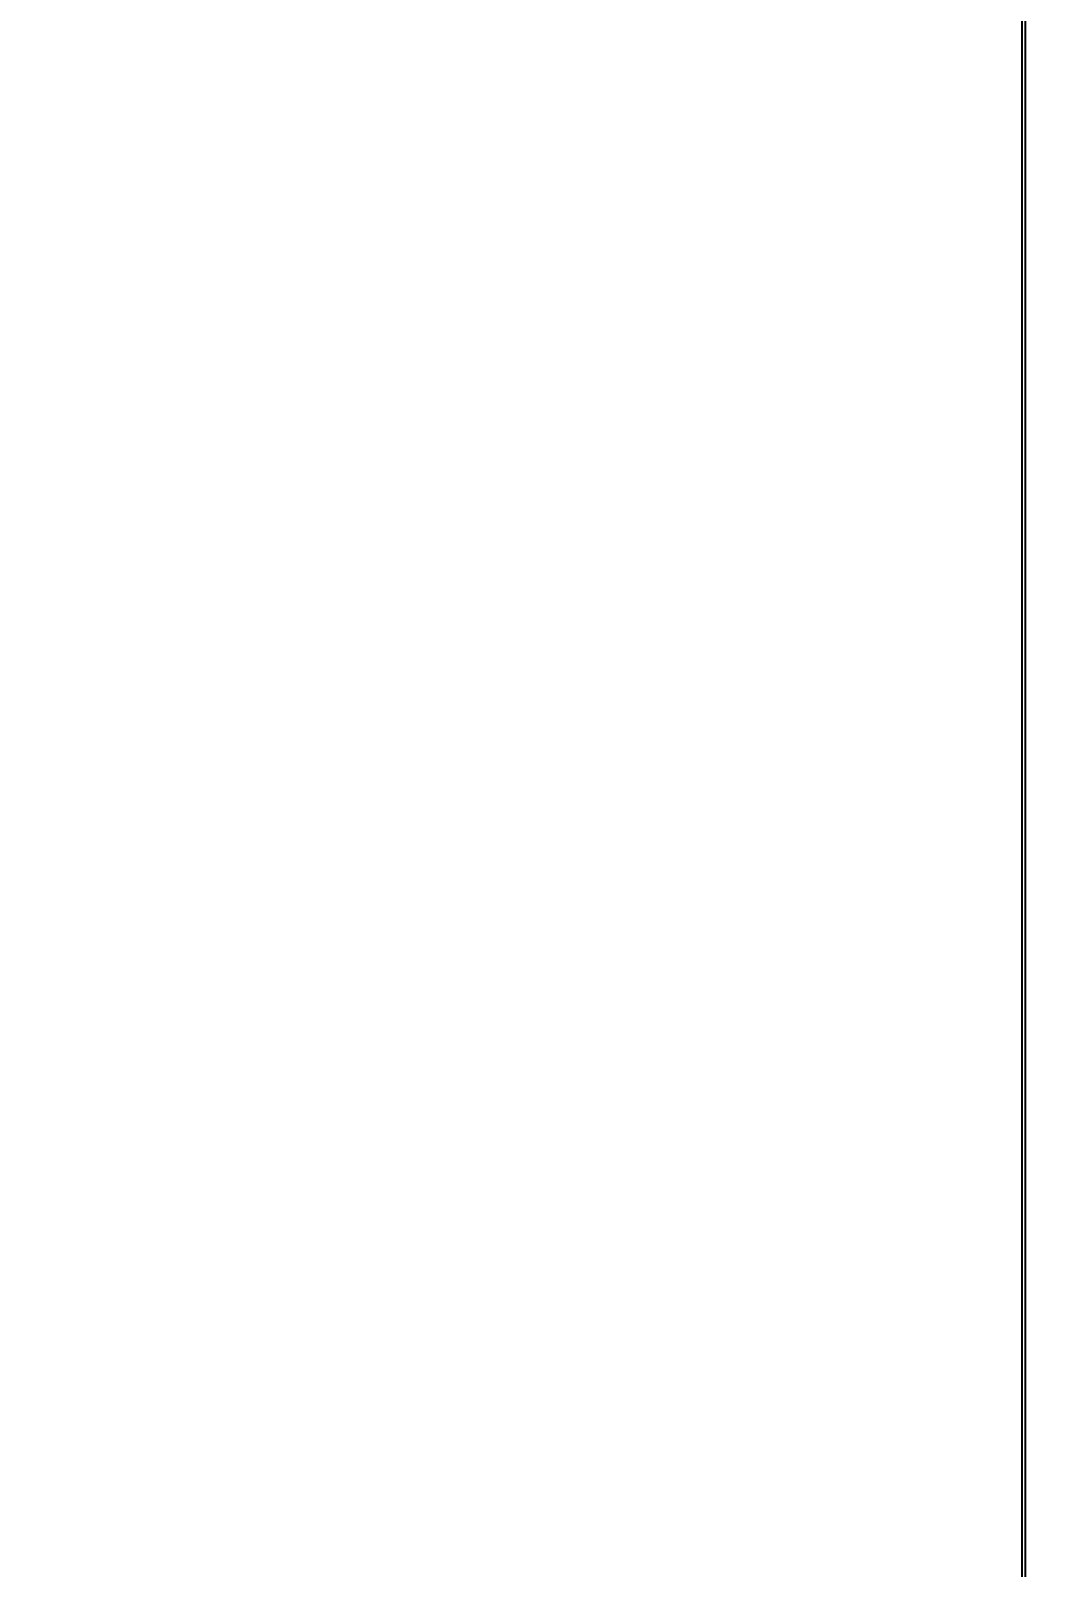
# Model space of a CAD drawing. Extents: x 76 to 193, y -170 to -23.
# Drawn here: x 115.08 to 132.14, y -143.28 to -117.13 of the extents above; entities that cross this region are included whole.
import ezdxf

# ---------------------------------------------------------------- set-up
doc = ezdxf.new("R2010")
doc.units = 0
doc.layers.get('0').update_dxf_attribs({"linetype": 'CONTINUOUS'})
doc.layers.get('Defpoints').update_dxf_attribs({"linetype": 'CONTINUOUS'})
doc.layers.add('BLACK', color=7, linetype='CONTINUOUS')
doc.dimstyles.get("Standard").update_dxf_attribs({"dimtxt": 3, "dimasz": 3, "dimexe": 0.18, "dimexo": 0.0625, "dimgap": 0.09, "dimtad": 0, "dimtih": 1, "dimtoh": 1, "dimzin": 0, "dimdsep": 46, "dimtxsty": 'Standard', "dimcen": 0.09, "dimclrd": 3, "dimclre": 3, "dimclrt": 3, "dimadec": 0, "dimazin": 0, "dimtfac": 1, "dimtofl": 0, "dimtmove": 0, "dimatfit": 3, "dimfxl": 1, "dimtolj": 1, "dimtzin": 0, "dimarcsym": 0})

# ---------------------------------------------------------------- blocks, each defined once
blk = doc.blocks.new('*D16')
at = {"color": 3, "linetype": 'Continuous', "lineweight": -2}
for p, q in [((134.414, -52.406), (82.008, -52.406)), ((82.188, -55.406), (82.188, -103.552)), ((82.188, -154.878), (82.188, -106.732)), ((134.486, -157.878), (82.008, -157.878))]:
    blk.add_line(p, q, dxfattribs=at)
at = {"color": 3, "linetype": 'Continuous'}
for points in [[(81.688, -55.406), (82.688, -55.406), (82.188, -52.406)], [(81.688, -154.878), (82.688, -154.878), (82.188, -157.878)]]:
    blk.add_solid(points, dxfattribs=at)
at = {"layer": 'Defpoints', "color": 0, "linetype": 'Continuous'}
for p in [(82.188, -52.406), (134.476, -52.406), (134.548, -157.878)]:
    blk.add_point(p, dxfattribs=at)
at = {"color": 3, "linetype": 'Continuous', "insert": (82.188, -105.142), "char_height": 3, "attachment_point": 5}
blk.add_mtext('\\A1;105.47', dxfattribs=at)

msp = doc.modelspace()

# ---------------------------------------------------------------- linework, layer by layer
at = {"layer": 'BLACK', "linetype": 'Continuous'}
for p, q in [((131.9407, -158.241999), (131.9407, -51.77095)), ((131.9907, -51.77095), (131.9907, -158.241999))]:
    msp.add_line(p, q, dxfattribs=at)

# ---------------------------------------------------------------- dimensions: what is measured, and where the dimension line sits
at = {"linetype": 'Continuous'}
dim = msp.add_linear_dim(base=(82.187598, -52.40557), p1=(134.548001, -157.87797), p2=(134.476001, -52.40557), angle=90, dimstyle='Standard', dxfattribs=at)
dim.commit()
dim.dimension.update_dxf_attribs({"geometry": '*D16', "text_midpoint": (82.187598, -105.14177)})

doc.saveas('drawing.dxf')
